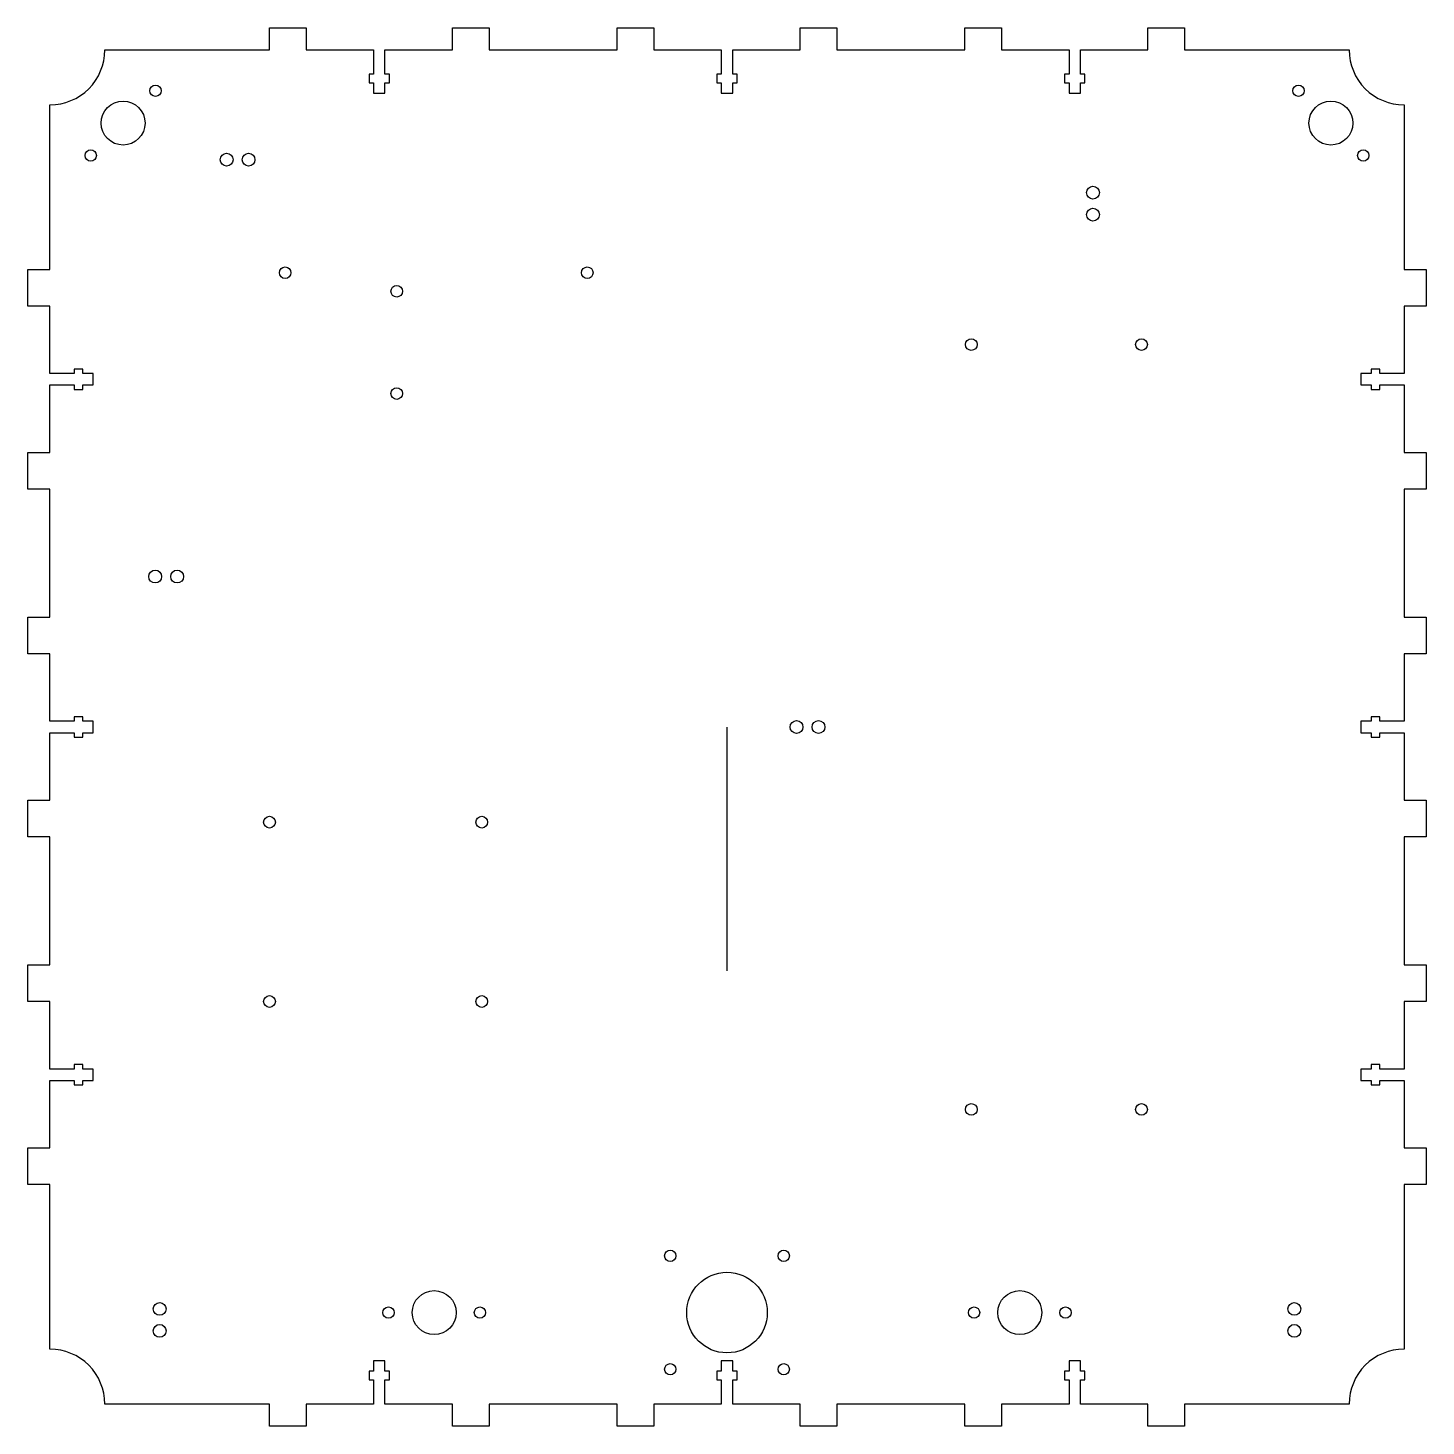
# Model space of a CAD drawing. Header units: millimetres. Extents: x -191 to 191, y -191 to 191.
import ezdxf

# ---------------------------------------------------------------- set-up
doc = ezdxf.new("R2010")
doc.units = ezdxf.units.MM
doc.layers.get('0').update_dxf_attribs({"linetype": 'CONTINUOUS'})

msp = doc.modelspace()

# ---------------------------------------------------------------- linework, layer by layer
msp.add_line((0, 0), (0, -66.64))
msp.add_lwpolyline([(-170, -185, 0.414214), (-185, -170), (-185, -125), (-191, -125), (-191, -115), (-185, -115), (-185, -96.55), (-178.4, -96.55), (-178.4, -97.75), (-176, -97.75), (-176, -96.55), (-173.2, -96.55), (-173.2, -93.45), (-176, -93.45), (-176, -92.25), (-178.4, -92.25), (-178.4, -93.45), (-185, -93.45), (-185, -75), (-191, -75), (-191, -65), (-185, -65), (-185, -30), (-191, -30), (-191, -20), (-185, -20), (-185, -1.55), (-178.4, -1.55), (-178.4, -2.75), (-176, -2.75), (-176, -1.55), (-173.2, -1.55), (-173.2, 1.55), (-176, 1.55), (-176, 2.75), (-178.4, 2.75), (-178.4, 1.55), (-185, 1.55), (-185, 20), (-191, 20), (-191, 30), (-185, 30), (-185, 65), (-191, 65), (-191, 75), (-185, 75), (-185, 93.45), (-178.4, 93.45), (-178.4, 92.25), (-176, 92.25), (-176, 93.45), (-173.2, 93.45), (-173.2, 96.55), (-176, 96.55), (-176, 97.75), (-178.4, 97.75), (-178.4, 96.55), (-185, 96.55), (-185, 115), (-191, 115), (-191, 125), (-185, 125), (-185, 170, 0.414214), (-170, 185), (-125, 185), (-125, 191), (-115, 191), (-115, 185), (-96.55, 185), (-96.55, 178.4), (-97.75, 178.4), (-97.75, 176), (-96.55, 176), (-96.55, 173.2), (-93.45, 173.2), (-93.45, 176), (-92.25, 176), (-92.25, 178.4), (-93.45, 178.4), (-93.45, 185), (-75, 185), (-75, 191), (-65, 191), (-65, 185), (-30, 185), (-30, 191), (-20, 191), (-20, 185), (-1.55, 185), (-1.55, 178.4), (-2.75, 178.4), (-2.75, 176), (-1.55, 176), (-1.55, 173.2), (1.55, 173.2), (1.55, 176), (2.75, 176), (2.75, 178.4), (1.55, 178.4), (1.55, 185), (20, 185), (20, 191), (30, 191), (30, 185), (65, 185), (65, 191), (75, 191), (75, 185), (93.45, 185), (93.45, 178.4), (92.25, 178.4), (92.25, 176), (93.45, 176), (93.45, 173.2), (96.55, 173.2), (96.55, 176), (97.75, 176), (97.75, 178.4), (96.55, 178.4), (96.55, 185), (115, 185), (115, 191), (125, 191), (125, 185), (170, 185, 0.414214), (185, 170), (185, 125), (191, 125), (191, 115), (185, 115), (185, 96.55), (178.4, 96.55), (178.4, 97.75), (176, 97.75), (176, 96.55), (173.2, 96.55), (173.2, 93.45), (176, 93.45), (176, 92.25), (178.4, 92.25), (178.4, 93.45), (185, 93.45), (185, 75), (191, 75), (191, 65), (185, 65), (185, 30), (191, 30), (191, 20), (185, 20), (185, 1.55), (178.4, 1.55), (178.4, 2.75), (176, 2.75), (176, 1.55), (173.2, 1.55), (173.2, -1.55), (176, -1.55), (176, -2.75), (178.4, -2.75), (178.4, -1.55), (185, -1.55), (185, -20), (191, -20), (191, -30), (185, -30), (185, -65), (191, -65), (191, -75), (185, -75), (185, -93.45), (178.4, -93.45), (178.4, -92.25), (176, -92.25), (176, -93.45), (173.2, -93.45), (173.2, -96.55), (176, -96.55), (176, -97.75), (178.4, -97.75), (178.4, -96.55), (185, -96.55), (185, -115), (191, -115), (191, -125), (185, -125), (185, -170, 0.414214), (170, -185), (125, -185), (125, -191), (115, -191), (115, -185), (96.55, -185), (96.55, -178.4), (97.75, -178.4), (97.75, -176), (96.55, -176), (96.55, -173.2), (93.45, -173.2), (93.45, -176), (92.25, -176), (92.25, -178.4), (93.45, -178.4), (93.45, -185), (75, -185), (75, -191), (65, -191), (65, -185), (30, -185), (30, -191), (20, -191), (20, -185), (1.55, -185), (1.55, -178.4), (2.75, -178.4), (2.75, -176), (1.55, -176), (1.55, -173.2), (-1.55, -173.2), (-1.55, -176), (-2.75, -176), (-2.75, -178.4), (-1.55, -178.4), (-1.55, -185), (-20, -185), (-20, -191), (-30, -191), (-30, -185), (-65, -185), (-65, -191), (-75, -191), (-75, -185), (-93.45, -185), (-93.45, -178.4), (-92.25, -178.4), (-92.25, -176), (-93.45, -176), (-93.45, -173.2), (-96.55, -173.2), (-96.55, -176), (-97.75, -176), (-97.75, -178.4), (-96.55, -178.4), (-96.55, -185), (-115, -185), (-115, -191), (-125, -191), (-125, -185)], format="xyb", close=True)
for centre, radius in [((-156.16, 173.84), 1.55), ((156.16, 173.84), 1.55), ((-165, 165), 6), ((165, 165), 6), ((-173.84, 156.16), 1.55), ((-136.72, 155), 1.75), ((-130.72, 155), 1.75), ((173.84, 156.16), 1.55), ((100, 146), 1.75), ((100, 140), 1.75), ((-120.72, 124.13), 1.59), ((-38.17, 124.13), 1.59), ((-90.24, 119.05), 1.59), ((66.75, 104.5), 1.6), ((113.25, 104.5), 1.6), ((-90.24, 91.11), 1.59), ((-156.24, 41.11), 1.75), ((-150.24, 41.11), 1.75), ((19, 0), 1.75), ((25, 0), 1.75), ((-125, -26), 1.6), ((-67, -26), 1.6), ((-125, -75), 1.6), ((-67, -75), 1.6), ((66.75, -104.5), 1.6), ((113.25, -104.5), 1.6), ((-15.5, -144.5), 1.55), ((15.5, -144.5), 1.55), ((0, -160), 11), ((-80, -160), 6), ((80, -160), 6), ((-155, -159), 1.75), ((-92.5, -160), 1.55), ((-67.5, -160), 1.55), ((67.5, -160), 1.55), ((92.5, -160), 1.55), ((155, -159), 1.75), ((-155, -165), 1.75), ((155, -165), 1.75), ((-15.5, -175.5), 1.55), ((15.5, -175.5), 1.55)]:
    msp.add_circle(centre, radius)

doc.saveas('drawing.dxf')
